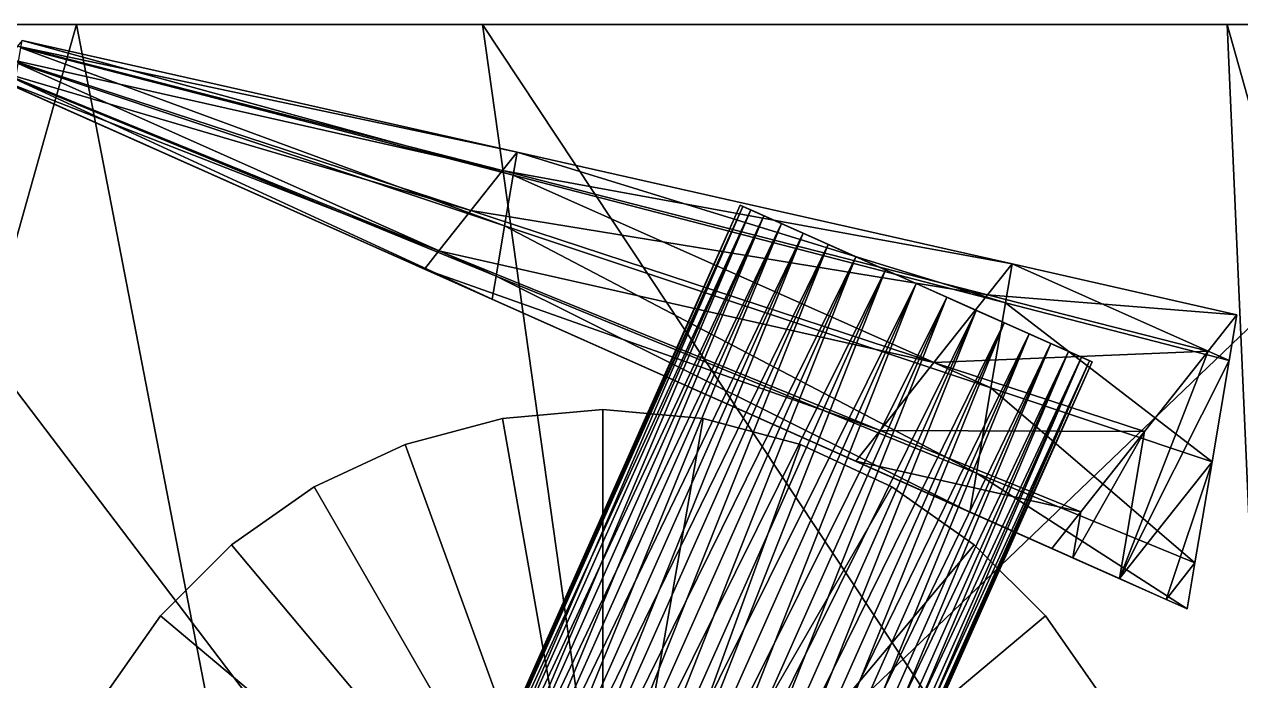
# Model space of a CAD drawing. Header units: metres. Extents: x -1.16 to 1.12, y -2 to 2.02.
# Drawn here: x -0.8 to -0.169, y 1.659 to 2 of the extents above; entities that cross this region are included whole.
import ezdxf

# ---------------------------------------------------------------- set-up
doc = ezdxf.new("R2010")
doc.units = ezdxf.units.M

msp = doc.modelspace()

# ---------------------------------------------------------------- linework, layer by layer
at = {"layer": 'Cylinder'}
for points in [[(-0.5, 1.5, 0.27309), (-0.60261, 1.78191, 0.27309), (-0.5521, 1.79544, 0.27309)], [(-0.60261, 1.78191, 0.27309), (-0.5521, 1.79544, 0.27309), (-0.5521, 1.79544, 0.27309)], [(-0.60261, 1.78191, 0.27309), (-0.60261, 1.78191, 0.27309), (-0.5521, 1.79544, 0.27309)], [(-0.60261, 1.78191, 0.27309), (-0.5521, 1.79544, 0.12309), (-0.5521, 1.79544, 0.27309)], [(-0.60261, 1.78191, 0.27309), (-0.60261, 1.78191, 0.12309), (-0.5521, 1.79544, 0.12309)], [(-0.60261, 1.78191, 0.12309), (-0.5521, 1.79544, -0.02691), (-0.5521, 1.79544, 0.12309)], [(-0.60261, 1.78191, 0.12309), (-0.60261, 1.78191, -0.02691), (-0.5521, 1.79544, -0.02691)], [(-0.60261, 1.78191, -0.02691), (-0.5521, 1.79544, -0.02691), (-0.5521, 1.79544, -0.02691)], [(-0.60261, 1.78191, -0.02691), (-0.60261, 1.78191, -0.02691), (-0.5521, 1.79544, -0.02691)], [(-0.60261, 1.78191, -0.02691), (-0.5, 1.5, -0.02691), (-0.5521, 1.79544, -0.02691)], [(-0.5, 1.5, 0.27309), (-0.5521, 1.79544, 0.27309), (-0.5, 1.8, 0.27309)], [(-0.5521, 1.79544, 0.27309), (-0.5, 1.8, 0.27309), (-0.5, 1.8, 0.27309)], [(-0.5521, 1.79544, 0.27309), (-0.5521, 1.79544, 0.27309), (-0.5, 1.8, 0.27309)], [(-0.5521, 1.79544, 0.27309), (-0.5, 1.8, 0.12309), (-0.5, 1.8, 0.27309)], [(-0.5521, 1.79544, 0.27309), (-0.5521, 1.79544, 0.12309), (-0.5, 1.8, 0.12309)], [(-0.5521, 1.79544, 0.12309), (-0.5, 1.8, -0.02691), (-0.5, 1.8, 0.12309)], [(-0.5521, 1.79544, 0.12309), (-0.5521, 1.79544, -0.02691), (-0.5, 1.8, -0.02691)], [(-0.5521, 1.79544, -0.02691), (-0.5, 1.8, -0.02691), (-0.5, 1.8, -0.02691)], [(-0.5521, 1.79544, -0.02691), (-0.5521, 1.79544, -0.02691), (-0.5, 1.8, -0.02691)], [(-0.5521, 1.79544, -0.02691), (-0.5, 1.5, -0.02691), (-0.5, 1.8, -0.02691)], [(-0.5521, 1.79544, -0.02691), (-0.5, 1.5, -0.02691), (-0.5, 1.5, -0.02691)], [(-0.5, 1.5, 0.27309), (-0.5521, 1.79544, 0.27309), (-0.5, 1.5, 0.27309)], [(-0.5, 1.5, 0.27309), (-0.5, 1.8, 0.27309), (-0.5, 1.5, 0.27309)], [(-0.5, 1.5, 0.27309), (-0.5, 1.8, 0.27309), (-0.44791, 1.79544, 0.27309)], [(-0.5, 1.8, 0.27309), (-0.44791, 1.79544, 0.27309), (-0.44791, 1.79544, 0.27309)], [(-0.5, 1.8, 0.27309), (-0.5, 1.8, 0.27309), (-0.44791, 1.79544, 0.27309)], [(-0.5, 1.8, 0.27309), (-0.44791, 1.79544, 0.12309), (-0.44791, 1.79544, 0.27309)], [(-0.5, 1.8, 0.27309), (-0.5, 1.8, 0.12309), (-0.44791, 1.79544, 0.12309)], [(-0.5, 1.8, 0.12309), (-0.44791, 1.79544, -0.02691), (-0.44791, 1.79544, 0.12309)], [(-0.5, 1.8, 0.12309), (-0.5, 1.8, -0.02691), (-0.44791, 1.79544, -0.02691)], [(-0.5, 1.8, -0.02691), (-0.44791, 1.79544, -0.02691), (-0.44791, 1.79544, -0.02691)], [(-0.5, 1.8, -0.02691), (-0.5, 1.8, -0.02691), (-0.44791, 1.79544, -0.02691)], [(-0.5, 1.8, -0.02691), (-0.5, 1.5, -0.02691), (-0.44791, 1.79544, -0.02691)], [(-0.5, 1.8, -0.02691), (-0.5, 1.5, -0.02691), (-0.5, 1.5, -0.02691)], [(-0.5, 1.5, 0.27309), (-0.44791, 1.79544, 0.27309), (-0.3974, 1.78191, 0.27309)], [(-0.44791, 1.79544, -0.02691), (-0.5, 1.5, -0.02691), (-0.3974, 1.78191, -0.02691)], [(-0.44791, 1.79544, -0.02691), (-0.5, 1.5, -0.02691), (-0.5, 1.5, -0.02691)], [(-0.5, 1.5, 0.27309), (-0.44791, 1.79544, 0.27309), (-0.5, 1.5, 0.27309)], [(-0.44791, 1.79544, 0.27309), (-0.3974, 1.78191, 0.27309), (-0.3974, 1.78191, 0.27309)], [(-0.44791, 1.79544, 0.27309), (-0.44791, 1.79544, 0.27309), (-0.3974, 1.78191, 0.27309)], [(-0.44791, 1.79544, 0.27309), (-0.3974, 1.78191, 0.12309), (-0.3974, 1.78191, 0.27309)], [(-0.44791, 1.79544, 0.27309), (-0.44791, 1.79544, 0.12309), (-0.3974, 1.78191, 0.12309)], [(-0.44791, 1.79544, 0.12309), (-0.3974, 1.78191, -0.02691), (-0.3974, 1.78191, 0.12309)], [(-0.44791, 1.79544, 0.12309), (-0.44791, 1.79544, -0.02691), (-0.3974, 1.78191, -0.02691)], [(-0.44791, 1.79544, -0.02691), (-0.3974, 1.78191, -0.02691), (-0.3974, 1.78191, -0.02691)], [(-0.44791, 1.79544, -0.02691), (-0.44791, 1.79544, -0.02691), (-0.3974, 1.78191, -0.02691)], [(-0.5, 1.5, 0.27309), (-0.65, 1.75981, 0.27309), (-0.60261, 1.78191, 0.27309)], [(-0.65, 1.75981, 0.27309), (-0.60261, 1.78191, 0.27309), (-0.60261, 1.78191, 0.27309)], [(-0.65, 1.75981, 0.27309), (-0.65, 1.75981, 0.27309), (-0.60261, 1.78191, 0.27309)], [(-0.65, 1.75981, 0.27309), (-0.60261, 1.78191, 0.12309), (-0.60261, 1.78191, 0.27309)], [(-0.65, 1.75981, 0.27309), (-0.65, 1.75981, 0.12309), (-0.60261, 1.78191, 0.12309)], [(-0.65, 1.75981, 0.12309), (-0.60261, 1.78191, -0.02691), (-0.60261, 1.78191, 0.12309)], [(-0.65, 1.75981, 0.12309), (-0.65, 1.75981, -0.02691), (-0.60261, 1.78191, -0.02691)], [(-0.65, 1.75981, -0.02691), (-0.60261, 1.78191, -0.02691), (-0.60261, 1.78191, -0.02691)], [(-0.65, 1.75981, -0.02691), (-0.65, 1.75981, -0.02691), (-0.60261, 1.78191, -0.02691)], [(-0.65, 1.75981, -0.02691), (-0.5, 1.5, -0.02691), (-0.60261, 1.78191, -0.02691)], [(-0.60261, 1.78191, -0.02691), (-0.5, 1.5, -0.02691), (-0.5, 1.5, -0.02691)], [(-0.5, 1.5, 0.27309), (-0.60261, 1.78191, 0.27309), (-0.5, 1.5, 0.27309)], [(-0.5, 1.5, 0.27309), (-0.3974, 1.78191, 0.27309), (-0.35, 1.75981, 0.27309)], [(-0.3974, 1.78191, -0.02691), (-0.5, 1.5, -0.02691), (-0.35, 1.75981, -0.02691)], [(-0.3974, 1.78191, -0.02691), (-0.5, 1.5, -0.02691), (-0.5, 1.5, -0.02691)], [(-0.5, 1.5, 0.27309), (-0.3974, 1.78191, 0.27309), (-0.5, 1.5, 0.27309)], [(-0.3974, 1.78191, 0.27309), (-0.35, 1.75981, 0.27309), (-0.35, 1.75981, 0.27309)], [(-0.3974, 1.78191, 0.27309), (-0.3974, 1.78191, 0.27309), (-0.35, 1.75981, 0.27309)], [(-0.3974, 1.78191, 0.27309), (-0.35, 1.75981, 0.12309), (-0.35, 1.75981, 0.27309)], [(-0.3974, 1.78191, 0.27309), (-0.3974, 1.78191, 0.12309), (-0.35, 1.75981, 0.12309)], [(-0.3974, 1.78191, 0.12309), (-0.35, 1.75981, -0.02691), (-0.35, 1.75981, 0.12309)], [(-0.3974, 1.78191, 0.12309), (-0.3974, 1.78191, -0.02691), (-0.35, 1.75981, -0.02691)], [(-0.3974, 1.78191, -0.02691), (-0.35, 1.75981, -0.02691), (-0.35, 1.75981, -0.02691)], [(-0.3974, 1.78191, -0.02691), (-0.3974, 1.78191, -0.02691), (-0.35, 1.75981, -0.02691)], [(-0.5, 1.5, 0.27309), (-0.69284, 1.72981, 0.27309), (-0.65, 1.75981, 0.27309)], [(-0.69284, 1.72981, 0.27309), (-0.65, 1.75981, 0.27309), (-0.65, 1.75981, 0.27309)], [(-0.69284, 1.72981, 0.27309), (-0.69284, 1.72981, 0.27309), (-0.65, 1.75981, 0.27309)], [(-0.69284, 1.72981, 0.27309), (-0.65, 1.75981, 0.12309), (-0.65, 1.75981, 0.27309)], [(-0.69284, 1.72981, 0.27309), (-0.69284, 1.72981, 0.12309), (-0.65, 1.75981, 0.12309)], [(-0.69284, 1.72981, 0.12309), (-0.65, 1.75981, -0.02691), (-0.65, 1.75981, 0.12309)], [(-0.69284, 1.72981, 0.12309), (-0.69284, 1.72981, -0.02691), (-0.65, 1.75981, -0.02691)], [(-0.69284, 1.72981, -0.02691), (-0.65, 1.75981, -0.02691), (-0.65, 1.75981, -0.02691)], [(-0.69284, 1.72981, -0.02691), (-0.69284, 1.72981, -0.02691), (-0.65, 1.75981, -0.02691)], [(-0.69284, 1.72981, -0.02691), (-0.5, 1.5, -0.02691), (-0.65, 1.75981, -0.02691)], [(-0.65, 1.75981, -0.02691), (-0.5, 1.5, -0.02691), (-0.5, 1.5, -0.02691)], [(-0.5, 1.5, 0.27309), (-0.65, 1.75981, 0.27309), (-0.5, 1.5, 0.27309)], [(-0.5, 1.5, 0.27309), (-0.35, 1.75981, 0.27309), (-0.30716, 1.72981, 0.27309)], [(-0.35, 1.75981, -0.02691), (-0.5, 1.5, -0.02691), (-0.30716, 1.72981, -0.02691)], [(-0.35, 1.75981, -0.02691), (-0.5, 1.5, -0.02691), (-0.5, 1.5, -0.02691)], [(-0.5, 1.5, 0.27309), (-0.35, 1.75981, 0.27309), (-0.5, 1.5, 0.27309)], [(-0.35, 1.75981, 0.27309), (-0.30716, 1.72981, 0.27309), (-0.30716, 1.72981, 0.27309)], [(-0.35, 1.75981, 0.27309), (-0.35, 1.75981, 0.27309), (-0.30716, 1.72981, 0.27309)], [(-0.35, 1.75981, 0.27309), (-0.30716, 1.72981, 0.12309), (-0.30716, 1.72981, 0.27309)], [(-0.35, 1.75981, 0.27309), (-0.35, 1.75981, 0.12309), (-0.30716, 1.72981, 0.12309)], [(-0.35, 1.75981, 0.12309), (-0.30716, 1.72981, -0.02691), (-0.30716, 1.72981, 0.12309)], [(-0.35, 1.75981, 0.12309), (-0.35, 1.75981, -0.02691), (-0.30716, 1.72981, -0.02691)], [(-0.35, 1.75981, -0.02691), (-0.30716, 1.72981, -0.02691), (-0.30716, 1.72981, -0.02691)], [(-0.35, 1.75981, -0.02691), (-0.35, 1.75981, -0.02691), (-0.30716, 1.72981, -0.02691)], [(-0.5, 1.5, 0.27309), (-0.72981, 1.69284, 0.27309), (-0.69284, 1.72981, 0.27309)], [(-0.72981, 1.69284, 0.27309), (-0.69284, 1.72981, 0.27309), (-0.69284, 1.72981, 0.27309)], [(-0.72981, 1.69284, 0.27309), (-0.72981, 1.69284, 0.27309), (-0.69284, 1.72981, 0.27309)], [(-0.72981, 1.69284, 0.27309), (-0.69284, 1.72981, 0.12309), (-0.69284, 1.72981, 0.27309)], [(-0.72981, 1.69284, 0.27309), (-0.72981, 1.69284, 0.12309), (-0.69284, 1.72981, 0.12309)], [(-0.72981, 1.69284, 0.12309), (-0.69284, 1.72981, -0.02691), (-0.69284, 1.72981, 0.12309)], [(-0.72981, 1.69284, 0.12309), (-0.72981, 1.69284, -0.02691), (-0.69284, 1.72981, -0.02691)], [(-0.72981, 1.69284, -0.02691), (-0.69284, 1.72981, -0.02691), (-0.69284, 1.72981, -0.02691)], [(-0.72981, 1.69284, -0.02691), (-0.72981, 1.69284, -0.02691), (-0.69284, 1.72981, -0.02691)], [(-0.72981, 1.69284, -0.02691), (-0.5, 1.5, -0.02691), (-0.69284, 1.72981, -0.02691)], [(-0.69284, 1.72981, -0.02691), (-0.5, 1.5, -0.02691), (-0.5, 1.5, -0.02691)], [(-0.5, 1.5, 0.27309), (-0.69284, 1.72981, 0.27309), (-0.5, 1.5, 0.27309)], [(-0.5, 1.5, 0.27309), (-0.30716, 1.72981, 0.27309), (-0.27019, 1.69284, 0.27309)], [(-0.30716, 1.72981, -0.02691), (-0.5, 1.5, -0.02691), (-0.27019, 1.69284, -0.02691)], [(-0.30716, 1.72981, -0.02691), (-0.5, 1.5, -0.02691), (-0.5, 1.5, -0.02691)], [(-0.5, 1.5, 0.27309), (-0.30716, 1.72981, 0.27309), (-0.5, 1.5, 0.27309)], [(-0.30716, 1.72981, 0.27309), (-0.27019, 1.69284, 0.27309), (-0.27019, 1.69284, 0.27309)], [(-0.30716, 1.72981, 0.27309), (-0.30716, 1.72981, 0.27309), (-0.27019, 1.69284, 0.27309)], [(-0.30716, 1.72981, 0.27309), (-0.27019, 1.69284, 0.12309), (-0.27019, 1.69284, 0.27309)], [(-0.30716, 1.72981, 0.27309), (-0.30716, 1.72981, 0.12309), (-0.27019, 1.69284, 0.12309)], [(-0.30716, 1.72981, 0.12309), (-0.27019, 1.69284, -0.02691), (-0.27019, 1.69284, 0.12309)], [(-0.30716, 1.72981, 0.12309), (-0.30716, 1.72981, -0.02691), (-0.27019, 1.69284, -0.02691)], [(-0.30716, 1.72981, -0.02691), (-0.27019, 1.69284, -0.02691), (-0.27019, 1.69284, -0.02691)], [(-0.30716, 1.72981, -0.02691), (-0.30716, 1.72981, -0.02691), (-0.27019, 1.69284, -0.02691)], [(-0.5, 1.5, 0.27309), (-0.75981, 1.65, 0.27309), (-0.72981, 1.69284, 0.27309)], [(-0.75981, 1.65, 0.27309), (-0.72981, 1.69284, 0.27309), (-0.72981, 1.69284, 0.27309)], [(-0.75981, 1.65, 0.27309), (-0.75981, 1.65, 0.27309), (-0.72981, 1.69284, 0.27309)], [(-0.75981, 1.65, 0.27309), (-0.72981, 1.69284, 0.12309), (-0.72981, 1.69284, 0.27309)], [(-0.75981, 1.65, 0.27309), (-0.75981, 1.65, 0.12309), (-0.72981, 1.69284, 0.12309)], [(-0.75981, 1.65, 0.12309), (-0.72981, 1.69284, -0.02691), (-0.72981, 1.69284, 0.12309)], [(-0.75981, 1.65, 0.12309), (-0.75981, 1.65, -0.02691), (-0.72981, 1.69284, -0.02691)], [(-0.75981, 1.65, -0.02691), (-0.72981, 1.69284, -0.02691), (-0.72981, 1.69284, -0.02691)], [(-0.75981, 1.65, -0.02691), (-0.75981, 1.65, -0.02691), (-0.72981, 1.69284, -0.02691)], [(-0.75981, 1.65, -0.02691), (-0.5, 1.5, -0.02691), (-0.72981, 1.69284, -0.02691)], [(-0.72981, 1.69284, -0.02691), (-0.5, 1.5, -0.02691), (-0.5, 1.5, -0.02691)], [(-0.5, 1.5, 0.27309), (-0.72981, 1.69284, 0.27309), (-0.5, 1.5, 0.27309)], [(-0.5, 1.5, 0.27309), (-0.27019, 1.69284, 0.27309), (-0.24019, 1.65, 0.27309)], [(-0.27019, 1.69284, -0.02691), (-0.5, 1.5, -0.02691), (-0.24019, 1.65, -0.02691)], [(-0.27019, 1.69284, -0.02691), (-0.5, 1.5, -0.02691), (-0.5, 1.5, -0.02691)], [(-0.5, 1.5, 0.27309), (-0.27019, 1.69284, 0.27309), (-0.5, 1.5, 0.27309)], [(-0.27019, 1.69284, 0.27309), (-0.24019, 1.65, 0.27309), (-0.24019, 1.65, 0.27309)], [(-0.27019, 1.69284, 0.27309), (-0.27019, 1.69284, 0.27309), (-0.24019, 1.65, 0.27309)], [(-0.27019, 1.69284, 0.27309), (-0.24019, 1.65, 0.12309), (-0.24019, 1.65, 0.27309)], [(-0.27019, 1.69284, 0.27309), (-0.27019, 1.69284, 0.12309), (-0.24019, 1.65, 0.12309)], [(-0.27019, 1.69284, 0.12309), (-0.24019, 1.65, -0.02691), (-0.24019, 1.65, 0.12309)], [(-0.27019, 1.69284, 0.12309), (-0.27019, 1.69284, -0.02691), (-0.24019, 1.65, -0.02691)], [(-0.27019, 1.69284, -0.02691), (-0.24019, 1.65, -0.02691), (-0.24019, 1.65, -0.02691)], [(-0.27019, 1.69284, -0.02691), (-0.27019, 1.69284, -0.02691), (-0.24019, 1.65, -0.02691)]]:
    msp.add_3dface(points, dxfattribs=at)
at = {"layer": 'Cylinder 1'}
for points in [[(-0.59136, 1.54067, 0.19509), (-0.42866, 1.90609, 0.19509), (-0.42727, 1.90547, 0.21246)], [(-0.58997, 1.54006, 0.17773), (-0.42866, 1.90609, 0.19509), (-0.59136, 1.54067, 0.19509)], [(-0.59136, 1.54067, 0.19509), (-0.42727, 1.90547, 0.21246), (-0.58997, 1.54006, 0.21246)], [(-0.58997, 1.54006, 0.17773), (-0.42727, 1.90547, 0.17773), (-0.42866, 1.90609, 0.19509)], [(-0.58997, 1.54006, 0.21246), (-0.42727, 1.90547, 0.21246), (-0.42315, 1.90364, 0.22929)], [(-0.58585, 1.53822, 0.16089), (-0.42727, 1.90547, 0.17773), (-0.58997, 1.54006, 0.17773)], [(-0.58997, 1.54006, 0.21246), (-0.42315, 1.90364, 0.22929), (-0.58585, 1.53822, 0.22929)], [(-0.58585, 1.53822, 0.16089), (-0.42315, 1.90364, 0.16089), (-0.42727, 1.90547, 0.17773)], [(-0.58585, 1.53822, 0.22929), (-0.42315, 1.90364, 0.22929), (-0.41642, 1.90064, 0.24509)], [(-0.57912, 1.53522, 0.14509), (-0.42315, 1.90364, 0.16089), (-0.58585, 1.53822, 0.16089)], [(-0.57912, 1.53522, 0.14509), (-0.41642, 1.90064, 0.14509), (-0.42315, 1.90364, 0.16089)], [(-0.42866, 1.90609, 0.19509), (-0.42727, 1.90547, 0.21246), (-0.42727, 1.90547, 0.21246)], [(-0.42866, 1.90609, 0.19509), (-0.42866, 1.90609, 0.19509), (-0.42727, 1.90547, 0.21246)], [(-0.42866, 1.90609, 0.19509), (-0.33731, 1.86542, 0.19509), (-0.42727, 1.90547, 0.21246)], [(-0.42866, 1.90609, 0.19509), (-0.33731, 1.86542, 0.19509), (-0.33731, 1.86542, 0.19509)], [(-0.42727, 1.90547, 0.17773), (-0.42866, 1.90609, 0.19509), (-0.42866, 1.90609, 0.19509)], [(-0.42727, 1.90547, 0.17773), (-0.42727, 1.90547, 0.17773), (-0.42866, 1.90609, 0.19509)], [(-0.42727, 1.90547, 0.17773), (-0.33731, 1.86542, 0.19509), (-0.42866, 1.90609, 0.19509)], [(-0.42727, 1.90547, 0.21246), (-0.42315, 1.90364, 0.22929), (-0.42315, 1.90364, 0.22929)], [(-0.42727, 1.90547, 0.21246), (-0.42727, 1.90547, 0.21246), (-0.42315, 1.90364, 0.22929)], [(-0.42727, 1.90547, 0.21246), (-0.33731, 1.86542, 0.19509), (-0.42315, 1.90364, 0.22929)], [(-0.42727, 1.90547, 0.21246), (-0.33731, 1.86542, 0.19509), (-0.33731, 1.86542, 0.19509)], [(-0.42727, 1.90547, 0.17773), (-0.33731, 1.86542, 0.19509), (-0.33731, 1.86542, 0.19509)], [(-0.42315, 1.90364, 0.16089), (-0.42727, 1.90547, 0.17773), (-0.42727, 1.90547, 0.17773)], [(-0.42315, 1.90364, 0.16089), (-0.42315, 1.90364, 0.16089), (-0.42727, 1.90547, 0.17773)], [(-0.42315, 1.90364, 0.16089), (-0.33731, 1.86542, 0.19509), (-0.42727, 1.90547, 0.17773)], [(-0.42315, 1.90364, 0.22929), (-0.41642, 1.90064, 0.24509), (-0.41642, 1.90064, 0.24509)], [(-0.42315, 1.90364, 0.22929), (-0.42315, 1.90364, 0.22929), (-0.41642, 1.90064, 0.24509)], [(-0.42315, 1.90364, 0.22929), (-0.33731, 1.86542, 0.19509), (-0.41642, 1.90064, 0.24509)], [(-0.42315, 1.90364, 0.22929), (-0.33731, 1.86542, 0.19509), (-0.33731, 1.86542, 0.19509)], [(-0.42315, 1.90364, 0.16089), (-0.33731, 1.86542, 0.19509), (-0.33731, 1.86542, 0.19509)], [(-0.41642, 1.90064, 0.14509), (-0.42315, 1.90364, 0.16089), (-0.42315, 1.90364, 0.16089)], [(-0.41642, 1.90064, 0.14509), (-0.41642, 1.90064, 0.14509), (-0.42315, 1.90364, 0.16089)], [(-0.41642, 1.90064, 0.14509), (-0.33731, 1.86542, 0.19509), (-0.42315, 1.90364, 0.16089)], [(-0.58585, 1.53822, 0.22929), (-0.41642, 1.90064, 0.24509), (-0.57912, 1.53522, 0.24509)], [(-0.57912, 1.53522, 0.24509), (-0.41642, 1.90064, 0.24509), (-0.40729, 1.89658, 0.25937)], [(-0.56998, 1.53116, 0.13081), (-0.41642, 1.90064, 0.14509), (-0.57912, 1.53522, 0.14509)], [(-0.57912, 1.53522, 0.24509), (-0.40729, 1.89658, 0.25937), (-0.56998, 1.53116, 0.25937)], [(-0.56998, 1.53116, 0.13081), (-0.40729, 1.89658, 0.13081), (-0.41642, 1.90064, 0.14509)], [(-0.56998, 1.53116, 0.25937), (-0.40729, 1.89658, 0.25937), (-0.39603, 1.89156, 0.2717)], [(-0.55872, 1.52614, 0.11849), (-0.40729, 1.89658, 0.13081), (-0.56998, 1.53116, 0.13081)], [(-0.55872, 1.52614, 0.11849), (-0.39603, 1.89156, 0.11849), (-0.40729, 1.89658, 0.13081)], [(-0.41642, 1.90064, 0.24509), (-0.40729, 1.89658, 0.25937), (-0.40729, 1.89658, 0.25937)], [(-0.41642, 1.90064, 0.24509), (-0.41642, 1.90064, 0.24509), (-0.40729, 1.89658, 0.25937)], [(-0.41642, 1.90064, 0.24509), (-0.33731, 1.86542, 0.19509), (-0.40729, 1.89658, 0.25937)], [(-0.41642, 1.90064, 0.24509), (-0.33731, 1.86542, 0.19509), (-0.33731, 1.86542, 0.19509)], [(-0.41642, 1.90064, 0.14509), (-0.33731, 1.86542, 0.19509), (-0.33731, 1.86542, 0.19509)], [(-0.40729, 1.89658, 0.13081), (-0.41642, 1.90064, 0.14509), (-0.41642, 1.90064, 0.14509)], [(-0.40729, 1.89658, 0.13081), (-0.40729, 1.89658, 0.13081), (-0.41642, 1.90064, 0.14509)], [(-0.40729, 1.89658, 0.13081), (-0.33731, 1.86542, 0.19509), (-0.41642, 1.90064, 0.14509)], [(-0.40729, 1.89658, 0.25937), (-0.39603, 1.89156, 0.2717), (-0.39603, 1.89156, 0.2717)], [(-0.40729, 1.89658, 0.25937), (-0.40729, 1.89658, 0.25937), (-0.39603, 1.89156, 0.2717)], [(-0.40729, 1.89658, 0.25937), (-0.33731, 1.86542, 0.19509), (-0.39603, 1.89156, 0.2717)], [(-0.40729, 1.89658, 0.25937), (-0.33731, 1.86542, 0.19509), (-0.33731, 1.86542, 0.19509)], [(-0.40729, 1.89658, 0.13081), (-0.33731, 1.86542, 0.19509), (-0.33731, 1.86542, 0.19509)], [(-0.39603, 1.89156, 0.11849), (-0.40729, 1.89658, 0.13081), (-0.40729, 1.89658, 0.13081)], [(-0.39603, 1.89156, 0.11849), (-0.39603, 1.89156, 0.11849), (-0.40729, 1.89658, 0.13081)], [(-0.39603, 1.89156, 0.11849), (-0.33731, 1.86542, 0.19509), (-0.40729, 1.89658, 0.13081)], [(-0.56998, 1.53116, 0.25937), (-0.39603, 1.89156, 0.2717), (-0.55872, 1.52614, 0.2717)], [(-0.55872, 1.52614, 0.2717), (-0.39603, 1.89156, 0.2717), (-0.38298, 1.88575, 0.2817)], [(-0.54568, 1.52034, 0.10849), (-0.39603, 1.89156, 0.11849), (-0.55872, 1.52614, 0.11849)], [(-0.54568, 1.52034, 0.10849), (-0.38298, 1.88575, 0.10849), (-0.39603, 1.89156, 0.11849)], [(-0.39603, 1.89156, 0.2717), (-0.38298, 1.88575, 0.2817), (-0.38298, 1.88575, 0.2817)], [(-0.39603, 1.89156, 0.2717), (-0.39603, 1.89156, 0.2717), (-0.38298, 1.88575, 0.2817)], [(-0.39603, 1.89156, 0.2717), (-0.33731, 1.86542, 0.19509), (-0.38298, 1.88575, 0.2817)], [(-0.39603, 1.89156, 0.2717), (-0.33731, 1.86542, 0.19509), (-0.33731, 1.86542, 0.19509)], [(-0.39603, 1.89156, 0.11849), (-0.33731, 1.86542, 0.19509), (-0.33731, 1.86542, 0.19509)], [(-0.38298, 1.88575, 0.10849), (-0.39603, 1.89156, 0.11849), (-0.39603, 1.89156, 0.11849)], [(-0.38298, 1.88575, 0.10849), (-0.38298, 1.88575, 0.10849), (-0.39603, 1.89156, 0.11849)], [(-0.38298, 1.88575, 0.10849), (-0.33731, 1.86542, 0.19509), (-0.39603, 1.89156, 0.11849)], [(-0.55872, 1.52614, 0.2717), (-0.38298, 1.88575, 0.2817), (-0.54568, 1.52034, 0.2817)], [(-0.54568, 1.52034, 0.2817), (-0.38298, 1.88575, 0.2817), (-0.36855, 1.87933, 0.28906)], [(-0.53125, 1.51391, 0.10112), (-0.38298, 1.88575, 0.10849), (-0.54568, 1.52034, 0.10849)], [(-0.53125, 1.51391, 0.10112), (-0.36855, 1.87933, 0.10112), (-0.38298, 1.88575, 0.10849)], [(-0.38298, 1.88575, 0.2817), (-0.36855, 1.87933, 0.28906), (-0.36855, 1.87933, 0.28906)], [(-0.38298, 1.88575, 0.2817), (-0.38298, 1.88575, 0.2817), (-0.36855, 1.87933, 0.28906)], [(-0.38298, 1.88575, 0.2817), (-0.33731, 1.86542, 0.19509), (-0.36855, 1.87933, 0.28906)], [(-0.38298, 1.88575, 0.2817), (-0.33731, 1.86542, 0.19509), (-0.33731, 1.86542, 0.19509)], [(-0.38298, 1.88575, 0.10849), (-0.33731, 1.86542, 0.19509), (-0.33731, 1.86542, 0.19509)], [(-0.36855, 1.87933, 0.10112), (-0.38298, 1.88575, 0.10849), (-0.38298, 1.88575, 0.10849)], [(-0.36855, 1.87933, 0.10112), (-0.36855, 1.87933, 0.10112), (-0.38298, 1.88575, 0.10849)], [(-0.36855, 1.87933, 0.10112), (-0.33731, 1.86542, 0.19509), (-0.38298, 1.88575, 0.10849)], [(-0.54568, 1.52034, 0.2817), (-0.36855, 1.87933, 0.28906), (-0.53125, 1.51391, 0.28906)], [(-0.53125, 1.51391, 0.28906), (-0.36855, 1.87933, 0.28906), (-0.35317, 1.87248, 0.29357)], [(-0.51586, 1.50706, 0.09661), (-0.36855, 1.87933, 0.10112), (-0.53125, 1.51391, 0.10112)], [(-0.51586, 1.50706, 0.09661), (-0.35317, 1.87248, 0.09661), (-0.36855, 1.87933, 0.10112)], [(-0.36855, 1.87933, 0.28906), (-0.35317, 1.87248, 0.29357), (-0.35317, 1.87248, 0.29357)], [(-0.36855, 1.87933, 0.28906), (-0.36855, 1.87933, 0.28906), (-0.35317, 1.87248, 0.29357)], [(-0.36855, 1.87933, 0.28906), (-0.33731, 1.86542, 0.19509), (-0.35317, 1.87248, 0.29357)], [(-0.36855, 1.87933, 0.28906), (-0.33731, 1.86542, 0.19509), (-0.33731, 1.86542, 0.19509)], [(-0.36855, 1.87933, 0.10112), (-0.33731, 1.86542, 0.19509), (-0.33731, 1.86542, 0.19509)], [(-0.35317, 1.87248, 0.09661), (-0.36855, 1.87933, 0.10112), (-0.36855, 1.87933, 0.10112)], [(-0.35317, 1.87248, 0.09661), (-0.35317, 1.87248, 0.09661), (-0.36855, 1.87933, 0.10112)], [(-0.35317, 1.87248, 0.09661), (-0.33731, 1.86542, 0.19509), (-0.36855, 1.87933, 0.10112)], [(-0.53125, 1.51391, 0.28906), (-0.35317, 1.87248, 0.29357), (-0.51586, 1.50706, 0.29357)], [(-0.51586, 1.50706, 0.29357), (-0.35317, 1.87248, 0.29357), (-0.33731, 1.86542, 0.29509)], [(-0.5, 1.5, 0.09509), (-0.35317, 1.87248, 0.09661), (-0.51586, 1.50706, 0.09661)], [(-0.5, 1.5, 0.09509), (-0.33731, 1.86542, 0.09509), (-0.35317, 1.87248, 0.09661)], [(-0.35317, 1.87248, 0.29357), (-0.33731, 1.86542, 0.29509), (-0.33731, 1.86542, 0.29509)], [(-0.35317, 1.87248, 0.29357), (-0.35317, 1.87248, 0.29357), (-0.33731, 1.86542, 0.29509)], [(-0.35317, 1.87248, 0.29357), (-0.33731, 1.86542, 0.19509), (-0.33731, 1.86542, 0.29509)], [(-0.35317, 1.87248, 0.29357), (-0.33731, 1.86542, 0.19509), (-0.33731, 1.86542, 0.19509)], [(-0.35317, 1.87248, 0.09661), (-0.33731, 1.86542, 0.19509), (-0.33731, 1.86542, 0.19509)], [(-0.33731, 1.86542, 0.09509), (-0.35317, 1.87248, 0.09661), (-0.35317, 1.87248, 0.09661)], [(-0.33731, 1.86542, 0.09509), (-0.33731, 1.86542, 0.09509), (-0.35317, 1.87248, 0.09661)], [(-0.33731, 1.86542, 0.09509), (-0.33731, 1.86542, 0.19509), (-0.35317, 1.87248, 0.09661)], [(-0.51586, 1.50706, 0.29357), (-0.33731, 1.86542, 0.29509), (-0.5, 1.5, 0.29509)], [(-0.5, 1.5, 0.29509), (-0.33731, 1.86542, 0.29509), (-0.32144, 1.85835, 0.29357)], [(-0.48414, 1.49294, 0.09661), (-0.33731, 1.86542, 0.09509), (-0.5, 1.5, 0.09509)], [(-0.48414, 1.49294, 0.09661), (-0.32144, 1.85835, 0.09661), (-0.33731, 1.86542, 0.09509)], [(-0.32144, 1.85835, 0.29357), (-0.33731, 1.86542, 0.19509), (-0.30606, 1.85151, 0.28906)], [(-0.32144, 1.85835, 0.29357), (-0.33731, 1.86542, 0.19509), (-0.33731, 1.86542, 0.19509)], [(-0.33731, 1.86542, 0.29509), (-0.32144, 1.85835, 0.29357), (-0.32144, 1.85835, 0.29357)], [(-0.33731, 1.86542, 0.29509), (-0.33731, 1.86542, 0.29509), (-0.32144, 1.85835, 0.29357)], [(-0.33731, 1.86542, 0.29509), (-0.33731, 1.86542, 0.19509), (-0.32144, 1.85835, 0.29357)], [(-0.33731, 1.86542, 0.29509), (-0.33731, 1.86542, 0.19509), (-0.33731, 1.86542, 0.19509)], [(-0.33731, 1.86542, 0.09509), (-0.33731, 1.86542, 0.19509), (-0.33731, 1.86542, 0.19509)], [(-0.32144, 1.85835, 0.09661), (-0.33731, 1.86542, 0.09509), (-0.33731, 1.86542, 0.09509)], [(-0.32144, 1.85835, 0.09661), (-0.32144, 1.85835, 0.09661), (-0.33731, 1.86542, 0.09509)], [(-0.32144, 1.85835, 0.09661), (-0.33731, 1.86542, 0.19509), (-0.33731, 1.86542, 0.09509)], [(-0.32144, 1.85835, 0.09661), (-0.33731, 1.86542, 0.19509), (-0.33731, 1.86542, 0.19509)], [(-0.30606, 1.85151, 0.10112), (-0.33731, 1.86542, 0.19509), (-0.32144, 1.85835, 0.09661)], [(-0.30606, 1.85151, 0.10112), (-0.33731, 1.86542, 0.19509), (-0.33731, 1.86542, 0.19509)], [(-0.29163, 1.84508, 0.10849), (-0.33731, 1.86542, 0.19509), (-0.30606, 1.85151, 0.10112)], [(-0.29163, 1.84508, 0.10849), (-0.33731, 1.86542, 0.19509), (-0.33731, 1.86542, 0.19509)], [(-0.27858, 1.83927, 0.11849), (-0.33731, 1.86542, 0.19509), (-0.29163, 1.84508, 0.10849)], [(-0.27858, 1.83927, 0.11849), (-0.33731, 1.86542, 0.19509), (-0.33731, 1.86542, 0.19509)], [(-0.26732, 1.83426, 0.13081), (-0.33731, 1.86542, 0.19509), (-0.27858, 1.83927, 0.11849)], [(-0.26732, 1.83426, 0.13081), (-0.33731, 1.86542, 0.19509), (-0.33731, 1.86542, 0.19509)], [(-0.25819, 1.83019, 0.14509), (-0.33731, 1.86542, 0.19509), (-0.26732, 1.83426, 0.13081)], [(-0.25819, 1.83019, 0.14509), (-0.33731, 1.86542, 0.19509), (-0.33731, 1.86542, 0.19509)], [(-0.25146, 1.8272, 0.16089), (-0.33731, 1.86542, 0.19509), (-0.25819, 1.83019, 0.14509)], [(-0.25146, 1.8272, 0.16089), (-0.33731, 1.86542, 0.19509), (-0.33731, 1.86542, 0.19509)], [(-0.24734, 1.82536, 0.17773), (-0.33731, 1.86542, 0.19509), (-0.25146, 1.8272, 0.16089)], [(-0.24734, 1.82536, 0.17773), (-0.33731, 1.86542, 0.19509), (-0.33731, 1.86542, 0.19509)], [(-0.24595, 1.82474, 0.19509), (-0.33731, 1.86542, 0.19509), (-0.24734, 1.82536, 0.17773)], [(-0.24595, 1.82474, 0.19509), (-0.33731, 1.86542, 0.19509), (-0.33731, 1.86542, 0.19509)], [(-0.24734, 1.82536, 0.21246), (-0.33731, 1.86542, 0.19509), (-0.24595, 1.82474, 0.19509)], [(-0.24734, 1.82536, 0.21246), (-0.33731, 1.86542, 0.19509), (-0.33731, 1.86542, 0.19509)], [(-0.25146, 1.8272, 0.22929), (-0.33731, 1.86542, 0.19509), (-0.24734, 1.82536, 0.21246)], [(-0.25146, 1.8272, 0.22929), (-0.33731, 1.86542, 0.19509), (-0.33731, 1.86542, 0.19509)], [(-0.25819, 1.83019, 0.24509), (-0.33731, 1.86542, 0.19509), (-0.25146, 1.8272, 0.22929)], [(-0.25819, 1.83019, 0.24509), (-0.33731, 1.86542, 0.19509), (-0.33731, 1.86542, 0.19509)], [(-0.26732, 1.83426, 0.25937), (-0.33731, 1.86542, 0.19509), (-0.25819, 1.83019, 0.24509)], [(-0.26732, 1.83426, 0.25937), (-0.33731, 1.86542, 0.19509), (-0.33731, 1.86542, 0.19509)], [(-0.27858, 1.83927, 0.2717), (-0.33731, 1.86542, 0.19509), (-0.26732, 1.83426, 0.25937)], [(-0.27858, 1.83927, 0.2717), (-0.33731, 1.86542, 0.19509), (-0.33731, 1.86542, 0.19509)], [(-0.29163, 1.84508, 0.2817), (-0.33731, 1.86542, 0.19509), (-0.27858, 1.83927, 0.2717)], [(-0.29163, 1.84508, 0.2817), (-0.33731, 1.86542, 0.19509), (-0.33731, 1.86542, 0.19509)], [(-0.30606, 1.85151, 0.28906), (-0.33731, 1.86542, 0.19509), (-0.29163, 1.84508, 0.2817)], [(-0.30606, 1.85151, 0.28906), (-0.33731, 1.86542, 0.19509), (-0.33731, 1.86542, 0.19509)], [(-0.5, 1.5, 0.29509), (-0.32144, 1.85835, 0.29357), (-0.48414, 1.49294, 0.29357)], [(-0.48414, 1.49294, 0.29357), (-0.32144, 1.85835, 0.29357), (-0.30606, 1.85151, 0.28906)], [(-0.46876, 1.48609, 0.10112), (-0.32144, 1.85835, 0.09661), (-0.48414, 1.49294, 0.09661)], [(-0.46876, 1.48609, 0.10112), (-0.30606, 1.85151, 0.10112), (-0.32144, 1.85835, 0.09661)], [(-0.32144, 1.85835, 0.29357), (-0.30606, 1.85151, 0.28906), (-0.30606, 1.85151, 0.28906)], [(-0.32144, 1.85835, 0.29357), (-0.32144, 1.85835, 0.29357), (-0.30606, 1.85151, 0.28906)], [(-0.30606, 1.85151, 0.10112), (-0.32144, 1.85835, 0.09661), (-0.32144, 1.85835, 0.09661)], [(-0.30606, 1.85151, 0.10112), (-0.30606, 1.85151, 0.10112), (-0.32144, 1.85835, 0.09661)], [(-0.48414, 1.49294, 0.29357), (-0.30606, 1.85151, 0.28906), (-0.46876, 1.48609, 0.28906)], [(-0.45432, 1.47966, 0.10849), (-0.30606, 1.85151, 0.10112), (-0.46876, 1.48609, 0.10112)], [(-0.46876, 1.48609, 0.28906), (-0.30606, 1.85151, 0.28906), (-0.29163, 1.84508, 0.2817)], [(-0.45432, 1.47966, 0.10849), (-0.29163, 1.84508, 0.10849), (-0.30606, 1.85151, 0.10112)], [(-0.29163, 1.84508, 0.10849), (-0.30606, 1.85151, 0.10112), (-0.30606, 1.85151, 0.10112)], [(-0.29163, 1.84508, 0.10849), (-0.29163, 1.84508, 0.10849), (-0.30606, 1.85151, 0.10112)], [(-0.30606, 1.85151, 0.28906), (-0.29163, 1.84508, 0.2817), (-0.29163, 1.84508, 0.2817)], [(-0.30606, 1.85151, 0.28906), (-0.30606, 1.85151, 0.28906), (-0.29163, 1.84508, 0.2817)], [(-0.46876, 1.48609, 0.28906), (-0.29163, 1.84508, 0.2817), (-0.45432, 1.47966, 0.2817)], [(-0.44128, 1.47386, 0.11849), (-0.29163, 1.84508, 0.10849), (-0.45432, 1.47966, 0.10849)], [(-0.45432, 1.47966, 0.2817), (-0.29163, 1.84508, 0.2817), (-0.27858, 1.83927, 0.2717)], [(-0.44128, 1.47386, 0.11849), (-0.27858, 1.83927, 0.11849), (-0.29163, 1.84508, 0.10849)], [(-0.27858, 1.83927, 0.11849), (-0.29163, 1.84508, 0.10849), (-0.29163, 1.84508, 0.10849)], [(-0.27858, 1.83927, 0.11849), (-0.27858, 1.83927, 0.11849), (-0.29163, 1.84508, 0.10849)], [(-0.29163, 1.84508, 0.2817), (-0.27858, 1.83927, 0.2717), (-0.27858, 1.83927, 0.2717)], [(-0.29163, 1.84508, 0.2817), (-0.29163, 1.84508, 0.2817), (-0.27858, 1.83927, 0.2717)], [(-0.45432, 1.47966, 0.2817), (-0.27858, 1.83927, 0.2717), (-0.44128, 1.47386, 0.2717)], [(-0.43002, 1.46884, 0.13081), (-0.27858, 1.83927, 0.11849), (-0.44128, 1.47386, 0.11849)], [(-0.44128, 1.47386, 0.2717), (-0.27858, 1.83927, 0.2717), (-0.26732, 1.83426, 0.25937)], [(-0.43002, 1.46884, 0.13081), (-0.26732, 1.83426, 0.13081), (-0.27858, 1.83927, 0.11849)], [(-0.26732, 1.83426, 0.13081), (-0.27858, 1.83927, 0.11849), (-0.27858, 1.83927, 0.11849)], [(-0.26732, 1.83426, 0.13081), (-0.26732, 1.83426, 0.13081), (-0.27858, 1.83927, 0.11849)], [(-0.27858, 1.83927, 0.2717), (-0.26732, 1.83426, 0.25937), (-0.26732, 1.83426, 0.25937)], [(-0.27858, 1.83927, 0.2717), (-0.27858, 1.83927, 0.2717), (-0.26732, 1.83426, 0.25937)], [(-0.44128, 1.47386, 0.2717), (-0.26732, 1.83426, 0.25937), (-0.43002, 1.46884, 0.25937)], [(-0.42089, 1.46478, 0.14509), (-0.26732, 1.83426, 0.13081), (-0.43002, 1.46884, 0.13081)], [(-0.43002, 1.46884, 0.25937), (-0.26732, 1.83426, 0.25937), (-0.25819, 1.83019, 0.24509)], [(-0.42089, 1.46478, 0.14509), (-0.25819, 1.83019, 0.14509), (-0.26732, 1.83426, 0.13081)], [(-0.25819, 1.83019, 0.14509), (-0.26732, 1.83426, 0.13081), (-0.26732, 1.83426, 0.13081)], [(-0.25819, 1.83019, 0.14509), (-0.25819, 1.83019, 0.14509), (-0.26732, 1.83426, 0.13081)], [(-0.26732, 1.83426, 0.25937), (-0.25819, 1.83019, 0.24509), (-0.25819, 1.83019, 0.24509)], [(-0.26732, 1.83426, 0.25937), (-0.26732, 1.83426, 0.25937), (-0.25819, 1.83019, 0.24509)], [(-0.43002, 1.46884, 0.25937), (-0.25819, 1.83019, 0.24509), (-0.42089, 1.46478, 0.24509)], [(-0.41416, 1.46178, 0.16089), (-0.25819, 1.83019, 0.14509), (-0.42089, 1.46478, 0.14509)], [(-0.42089, 1.46478, 0.24509), (-0.25819, 1.83019, 0.24509), (-0.25146, 1.8272, 0.22929)], [(-0.42089, 1.46478, 0.24509), (-0.25146, 1.8272, 0.22929), (-0.41416, 1.46178, 0.2293)], [(-0.41416, 1.46178, 0.16089), (-0.25146, 1.8272, 0.16089), (-0.25819, 1.83019, 0.14509)], [(-0.41003, 1.45994, 0.17773), (-0.25146, 1.8272, 0.16089), (-0.41416, 1.46178, 0.16089)], [(-0.41416, 1.46178, 0.2293), (-0.25146, 1.8272, 0.22929), (-0.24734, 1.82536, 0.21246)], [(-0.41003, 1.45994, 0.17773), (-0.24734, 1.82536, 0.17773), (-0.25146, 1.8272, 0.16089)], [(-0.25146, 1.8272, 0.16089), (-0.25819, 1.83019, 0.14509), (-0.25819, 1.83019, 0.14509)], [(-0.25146, 1.8272, 0.16089), (-0.25146, 1.8272, 0.16089), (-0.25819, 1.83019, 0.14509)], [(-0.25819, 1.83019, 0.24509), (-0.25146, 1.8272, 0.22929), (-0.25146, 1.8272, 0.22929)], [(-0.25819, 1.83019, 0.24509), (-0.25819, 1.83019, 0.24509), (-0.25146, 1.8272, 0.22929)], [(-0.24734, 1.82536, 0.17773), (-0.25146, 1.8272, 0.16089), (-0.25146, 1.8272, 0.16089)], [(-0.24734, 1.82536, 0.17773), (-0.24734, 1.82536, 0.17773), (-0.25146, 1.8272, 0.16089)], [(-0.25146, 1.8272, 0.22929), (-0.24734, 1.82536, 0.21246), (-0.24734, 1.82536, 0.21246)], [(-0.25146, 1.8272, 0.22929), (-0.25146, 1.8272, 0.22929), (-0.24734, 1.82536, 0.21246)], [(-0.41416, 1.46178, 0.2293), (-0.24734, 1.82536, 0.21246), (-0.41003, 1.45994, 0.21246)], [(-0.40865, 1.45933, 0.19509), (-0.24734, 1.82536, 0.17773), (-0.41003, 1.45994, 0.17773)], [(-0.41003, 1.45994, 0.21246), (-0.24734, 1.82536, 0.21246), (-0.24595, 1.82474, 0.19509)], [(-0.41003, 1.45994, 0.21246), (-0.24595, 1.82474, 0.19509), (-0.40865, 1.45933, 0.19509)], [(-0.40865, 1.45933, 0.19509), (-0.24595, 1.82474, 0.19509), (-0.24734, 1.82536, 0.17773)], [(-0.24595, 1.82474, 0.19509), (-0.24734, 1.82536, 0.17773), (-0.24734, 1.82536, 0.17773)], [(-0.24595, 1.82474, 0.19509), (-0.24595, 1.82474, 0.19509), (-0.24734, 1.82536, 0.17773)], [(-0.24734, 1.82536, 0.21246), (-0.24595, 1.82474, 0.19509), (-0.24595, 1.82474, 0.19509)], [(-0.24734, 1.82536, 0.21246), (-0.24734, 1.82536, 0.21246), (-0.24595, 1.82474, 0.19509)]]:
    msp.add_3dface(points, dxfattribs=at)
at = {"layer": 'Frigate Parent'}
for points in [[(-0.94922, 1.375, 0), (-1.125, 2, 0), (-0.77344, 2, 0)], [(-0.77344, 2, 0), (-1.125, 2, 0), (-0.94922, 2, -0.08203)], [(-0.94922, 1.375, 0), (-0.77344, 2, 0), (-0.65259, 1.375, 0)], [(-0.47461, 1.375, -0.22148), (-0.94922, 2, -0.08203), (-0.8009, 1.375, -0.06921)], [(-0.47461, 1.375, -0.22148), (-0.5625, 2, -0.2625), (-0.94922, 2, -0.08203)], [(-0.5625, 2, -0.2625), (-0.77344, 2, 0), (-0.94922, 2, -0.08203)], [(-0.65259, 1.375, 0), (-0.77344, 2, 0), (0, 2, 0)], [(0, 2, 0), (-0.77344, 2, 0), (-0.5625, 2, -0.2625)], [(-0.65259, 1.375, 0), (0, 2, 0), (0, 1.375, 0)], [(-0.14832, 1.375, -0.37375), (-0.5625, 2, -0.2625), (-0.47461, 1.375, -0.22148)], [(-0.14832, 1.375, -0.37375), (-0.17578, 2, -0.44297), (-0.5625, 2, -0.2625)], [(-0.17578, 2, -0.44297), (0, 2, 0), (-0.5625, 2, -0.2625)], [(0, 1.375, -0.44297), (-0.17578, 2, -0.44297), (-0.14832, 1.375, -0.37375)], [(0, 1.375, -0.44297), (0, 2, -0.525), (-0.17578, 2, -0.44297)], [(0.17578, 2, -0.44297), (-0.17578, 2, -0.44297), (0, 2, -0.525)], [(-0.17578, 2, -0.44297), (0.17578, 2, -0.44297), (0, 2, 0)]]:
    msp.add_3dface(points, dxfattribs=at)
at = {"layer": 'Pyramid 3'}
for points in [[(-0.80395, 1.98865, 0.36557), (-0.54456, 1.93361, 0.2741), (-0.8016, 1.99161, 0.36815)], [(-0.8016, 1.99161, 0.36815), (-0.54658, 1.92168, 0.28236), (-0.80224, 1.98788, 0.37074)], [(-0.8016, 1.99161, 0.36815), (-0.54456, 1.93361, 0.2741), (-0.54658, 1.92168, 0.28236)], [(-0.80912, 1.98213, 0.3599), (-0.55207, 1.92413, 0.26584), (-0.80395, 1.98865, 0.36557)], [(-0.80395, 1.98865, 0.36557), (-0.55207, 1.92413, 0.26584), (-0.54456, 1.93361, 0.2741)], [(-0.80224, 1.98788, 0.37074), (-0.55102, 1.89544, 0.30053), (-0.80362, 1.97968, 0.37641)], [(-0.80224, 1.98788, 0.37074), (-0.54658, 1.92168, 0.28236), (-0.55102, 1.89544, 0.30053)], [(-0.81428, 1.97561, 0.35422), (-0.5686, 1.90326, 0.24767), (-0.80912, 1.98213, 0.3599)], [(-0.80912, 1.98213, 0.3599), (-0.5686, 1.90326, 0.24767), (-0.55207, 1.92413, 0.26584)], [(-0.80362, 1.97968, 0.37641), (-0.55547, 1.8692, 0.3187), (-0.80501, 1.97148, 0.38209)], [(-0.80362, 1.97968, 0.37641), (-0.55102, 1.89544, 0.30053), (-0.55547, 1.8692, 0.3187)], [(-0.81663, 1.97265, 0.35164), (-0.58513, 1.8824, 0.2295), (-0.81428, 1.97561, 0.35422)], [(-0.81491, 1.97188, 0.3568), (-0.59264, 1.87292, 0.22124), (-0.81663, 1.97265, 0.35164)], [(-0.81663, 1.97265, 0.35164), (-0.59264, 1.87292, 0.22124), (-0.58513, 1.8824, 0.2295)], [(-0.81491, 1.97188, 0.3568), (-0.58715, 1.87047, 0.23776), (-0.59264, 1.87292, 0.22124)], [(-0.81114, 1.9702, 0.36816), (-0.58715, 1.87047, 0.23776), (-0.81491, 1.97188, 0.3568)], [(-0.81428, 1.97561, 0.35422), (-0.58513, 1.8824, 0.2295), (-0.5686, 1.90326, 0.24767)], [(-0.80501, 1.97148, 0.38209), (-0.55749, 1.85727, 0.32696), (-0.80564, 1.96776, 0.38467)], [(-0.80501, 1.97148, 0.38209), (-0.55547, 1.8692, 0.3187), (-0.55749, 1.85727, 0.32696)], [(-0.81114, 1.9702, 0.36816), (-0.57506, 1.86509, 0.2741), (-0.58715, 1.87047, 0.23776)], [(-0.80736, 1.96852, 0.37951), (-0.57506, 1.86509, 0.2741), (-0.81114, 1.9702, 0.36816)], [(-0.80736, 1.96852, 0.37951), (-0.56298, 1.85971, 0.31044), (-0.57506, 1.86509, 0.2741)], [(-0.80564, 1.96776, 0.38467), (-0.56298, 1.85971, 0.31044), (-0.80736, 1.96852, 0.37951)], [(-0.80564, 1.96776, 0.38467), (-0.55749, 1.85727, 0.32696), (-0.56298, 1.85971, 0.31044)], [(-0.55207, 1.92413, 0.26584), (-0.28751, 1.87561, 0.18004), (-0.54456, 1.93361, 0.2741)], [(-0.54456, 1.93361, 0.2741), (-0.29092, 1.85548, 0.19398), (-0.54658, 1.92168, 0.28236)], [(-0.54456, 1.93361, 0.2741), (-0.28751, 1.87561, 0.18004), (-0.29092, 1.85548, 0.19398)], [(-0.5686, 1.90326, 0.24767), (-0.30019, 1.85961, 0.16611), (-0.55207, 1.92413, 0.26584)], [(-0.55207, 1.92413, 0.26584), (-0.30019, 1.85961, 0.16611), (-0.28751, 1.87561, 0.18004)], [(-0.54658, 1.92168, 0.28236), (-0.29842, 1.81119, 0.22464), (-0.55102, 1.89544, 0.30053)], [(-0.54658, 1.92168, 0.28236), (-0.29092, 1.85548, 0.19398), (-0.29842, 1.81119, 0.22464)], [(-0.58513, 1.8824, 0.2295), (-0.32808, 1.8244, 0.13545), (-0.5686, 1.90326, 0.24767)], [(-0.5686, 1.90326, 0.24767), (-0.32808, 1.8244, 0.13545), (-0.30019, 1.85961, 0.16611)], [(-0.55102, 1.89544, 0.30053), (-0.30592, 1.76691, 0.2553), (-0.55547, 1.8692, 0.3187)], [(-0.55102, 1.89544, 0.30053), (-0.29842, 1.81119, 0.22464), (-0.30592, 1.76691, 0.2553)], [(-0.59264, 1.87292, 0.22124), (-0.35597, 1.78919, 0.10478), (-0.58513, 1.8824, 0.2295)], [(-0.58513, 1.8824, 0.2295), (-0.35597, 1.78919, 0.10478), (-0.32808, 1.8244, 0.13545)], [(-0.58715, 1.87047, 0.23776), (-0.36865, 1.77319, 0.09085), (-0.59264, 1.87292, 0.22124)], [(-0.59264, 1.87292, 0.22124), (-0.36865, 1.77319, 0.09085), (-0.35597, 1.78919, 0.10478)], [(-0.58715, 1.87047, 0.23776), (-0.35938, 1.76907, 0.11872), (-0.36865, 1.77319, 0.09085)], [(-0.57506, 1.86509, 0.2741), (-0.35938, 1.76907, 0.11872), (-0.58715, 1.87047, 0.23776)], [(-0.30019, 1.85961, 0.16611), (-0.17067, 1.84924, 0.13729), (-0.28751, 1.87561, 0.18004)], [(-0.28751, 1.87561, 0.18004), (-0.17471, 1.82539, 0.15381), (-0.29092, 1.85548, 0.19398)], [(-0.28751, 1.87561, 0.18004), (-0.17067, 1.84924, 0.13729), (-0.17471, 1.82539, 0.15381)], [(-0.57506, 1.86509, 0.2741), (-0.33899, 1.75999, 0.18004), (-0.35938, 1.76907, 0.11872)], [(-0.56298, 1.85971, 0.31044), (-0.33899, 1.75999, 0.18004), (-0.57506, 1.86509, 0.2741)], [(-0.55547, 1.8692, 0.3187), (-0.30933, 1.74678, 0.26924), (-0.55749, 1.85727, 0.32696)], [(-0.55547, 1.8692, 0.3187), (-0.30592, 1.76691, 0.2553), (-0.30933, 1.74678, 0.26924)], [(-0.56298, 1.85971, 0.31044), (-0.3186, 1.75091, 0.24137), (-0.33899, 1.75999, 0.18004)], [(-0.55749, 1.85727, 0.32696), (-0.3186, 1.75091, 0.24137), (-0.56298, 1.85971, 0.31044)], [(-0.55749, 1.85727, 0.32696), (-0.30933, 1.74678, 0.26924), (-0.3186, 1.75091, 0.24137)], [(-0.32808, 1.8244, 0.13545), (-0.1857, 1.83028, 0.12077), (-0.30019, 1.85961, 0.16611)], [(-0.30019, 1.85961, 0.16611), (-0.1857, 1.83028, 0.12077), (-0.17067, 1.84924, 0.13729)], [(-0.29092, 1.85548, 0.19398), (-0.1836, 1.7729, 0.19015), (-0.29842, 1.81119, 0.22464)], [(-0.29092, 1.85548, 0.19398), (-0.17471, 1.82539, 0.15381), (-0.1836, 1.7729, 0.19015)], [(-0.1857, 1.83028, 0.12077), (-0.17471, 1.82539, 0.15381), (-0.17067, 1.84924, 0.13729)], [(-0.32808, 1.8244, 0.13545), (-0.21875, 1.78855, 0.08443), (-0.1857, 1.83028, 0.12077)], [(-0.23168, 1.71221, 0.13729), (-0.1857, 1.83028, 0.12077), (-0.21875, 1.78855, 0.08443)], [(-0.17471, 1.82539, 0.15381), (-0.1857, 1.83028, 0.12077), (-0.23168, 1.71221, 0.13729)], [(-0.35597, 1.78919, 0.10478), (-0.21875, 1.78855, 0.08443), (-0.32808, 1.8244, 0.13545)], [(-0.17471, 1.82539, 0.15381), (-0.23168, 1.71221, 0.13729), (-0.1836, 1.7729, 0.19015)], [(-0.29842, 1.81119, 0.22464), (-0.19249, 1.72042, 0.22649), (-0.30592, 1.76691, 0.2553)], [(-0.29842, 1.81119, 0.22464), (-0.1836, 1.7729, 0.19015), (-0.19249, 1.72042, 0.22649)], [(-0.36865, 1.77319, 0.09085), (-0.25181, 1.74683, 0.04809), (-0.35597, 1.78919, 0.10478)], [(-0.35597, 1.78919, 0.10478), (-0.25181, 1.74683, 0.04809), (-0.21875, 1.78855, 0.08443)], [(-0.25585, 1.72297, 0.06461), (-0.21875, 1.78855, 0.08443), (-0.25181, 1.74683, 0.04809)], [(-0.21875, 1.78855, 0.08443), (-0.25585, 1.72297, 0.06461), (-0.23168, 1.71221, 0.13729)], [(-0.35938, 1.76907, 0.11872), (-0.26683, 1.72786, 0.03158), (-0.36865, 1.77319, 0.09085)], [(-0.36865, 1.77319, 0.09085), (-0.26683, 1.72786, 0.03158), (-0.25181, 1.74683, 0.04809)], [(-0.35938, 1.76907, 0.11872), (-0.25585, 1.72297, 0.06461), (-0.26683, 1.72786, 0.03158)], [(-0.33899, 1.75999, 0.18004), (-0.25585, 1.72297, 0.06461), (-0.35938, 1.76907, 0.11872)], [(-0.23168, 1.71221, 0.13729), (-0.20752, 1.70145, 0.20997), (-0.1836, 1.7729, 0.19015)], [(-0.1836, 1.7729, 0.19015), (-0.20752, 1.70145, 0.20997), (-0.19249, 1.72042, 0.22649)], [(-0.30592, 1.76691, 0.2553), (-0.19653, 1.69656, 0.24301), (-0.30933, 1.74678, 0.26924)], [(-0.30592, 1.76691, 0.2553), (-0.19249, 1.72042, 0.22649), (-0.19653, 1.69656, 0.24301)], [(-0.33899, 1.75999, 0.18004), (-0.23168, 1.71221, 0.13729), (-0.25585, 1.72297, 0.06461)], [(-0.3186, 1.75091, 0.24137), (-0.23168, 1.71221, 0.13729), (-0.33899, 1.75999, 0.18004)], [(-0.3186, 1.75091, 0.24137), (-0.20752, 1.70145, 0.20997), (-0.23168, 1.71221, 0.13729)], [(-0.30933, 1.74678, 0.26924), (-0.20752, 1.70145, 0.20997), (-0.3186, 1.75091, 0.24137)], [(-0.30933, 1.74678, 0.26924), (-0.19653, 1.69656, 0.24301), (-0.20752, 1.70145, 0.20997)], [(-0.25181, 1.74683, 0.04809), (-0.26683, 1.72786, 0.03158), (-0.25585, 1.72297, 0.06461)], [(-0.20752, 1.70145, 0.20997), (-0.19653, 1.69656, 0.24301), (-0.19249, 1.72042, 0.22649)]]:
    msp.add_3dface(points, dxfattribs=at)

doc.saveas('drawing.dxf')
